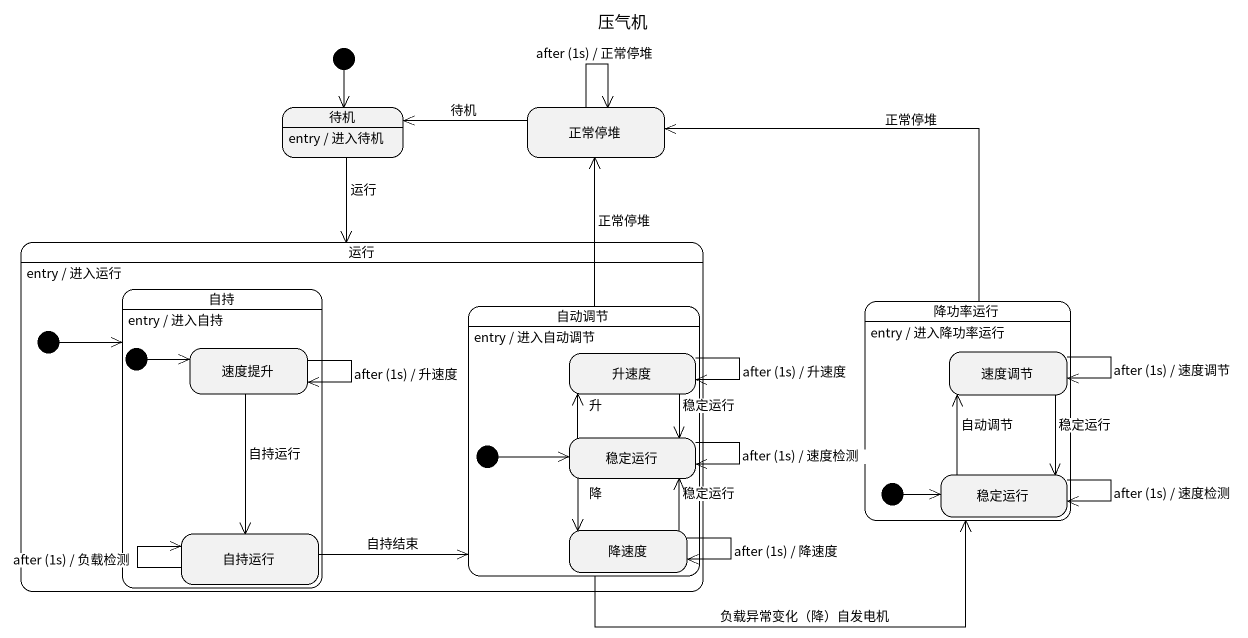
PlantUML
@startuml
title 压气机
hide empty description
state 待机
待机 : entry / 进入待机
state 正常停堆
state 运行 {
  state 自持 {
    state 速度提升
    state 自持运行
    [*] -right-> 速度提升
  }
  自持 : entry / 进入自持
  state 自动调节 {
    state 升速度
    state 稳定运行
    state 降速度
    [*] -right-> 稳定运行
  }
  自动调节 : entry / 进入自动调节
  [*] -right-> 自持
}
运行 : entry / 进入运行
state 降功率运行 {
  state 速度调节
  state "稳定运行" as 稳定运行_2
  [*] -right-> 稳定运行_2
}
降功率运行 : entry / 进入降功率运行
[*] --> 待机
待机 --> 运行 : 运行
正常停堆 -left-> 待机 : 待机
正常停堆 --> 正常停堆 : after (1s) / 正常停堆
自动调节 -up-> 正常停堆 : 正常停堆
自动调节 -right-> 降功率运行 : 负载异常变化（降）自发电机
降功率运行 -up-> 正常停堆 : 正常停堆
速度提升 --> 速度提升 : after (1s) / 升速度
速度提升 --> 自持运行 : 自持运行
升速度 --> 升速度 : after (1s) / 升速度
升速度 --> 稳定运行 : 稳定运行
速度调节 --> 速度调节 : after (1s) / 速度调节
速度调节 --> 稳定运行_2 : 稳定运行
稳定运行 -up-> 升速度 : 升
稳定运行 --> 稳定运行 : after (1s) / 速度检测
稳定运行 --> 降速度 : 降
稳定运行_2 -up-> 速度调节 : 自动调节
稳定运行_2 --> 稳定运行_2 : after (1s) / 速度检测
自持运行 -right-> 自动调节 : 自持结束
自持运行 --> 自持运行 : after (1s) / 负载检测
降速度 -up-> 稳定运行 : 稳定运行
降速度 --> 降速度 : after (1s) / 降速度
@enduml
